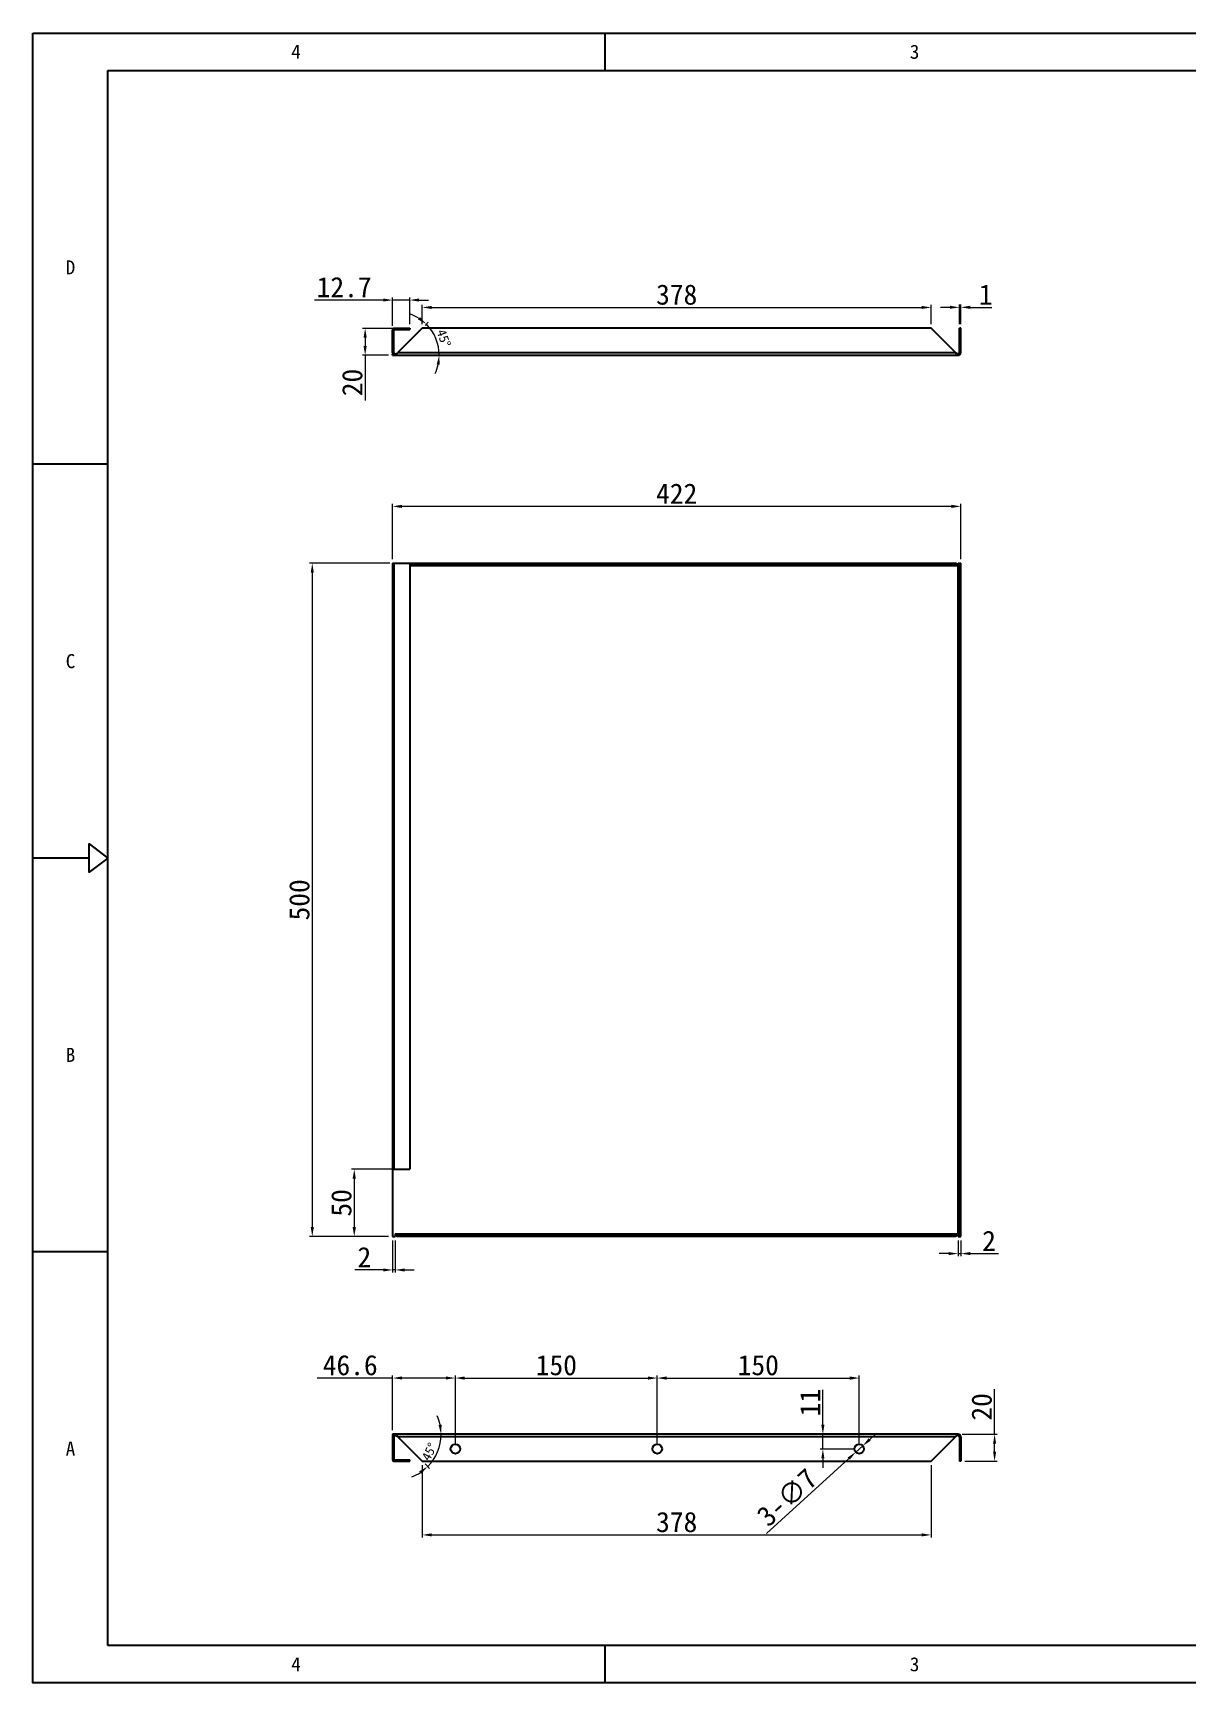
# Model space of a CAD drawing. Header units: millimetres. Extents: x 10653 to 40244, y 19163 to 29561.
# Drawn here: x 30254 to 31111, y 25378 to 26603 of the extents above; entities that cross this region are included whole.
import ezdxf
from ezdxf.enums import TextEntityAlignment as Align

# ---------------------------------------------------------------- set-up
doc = ezdxf.new("R2010")
doc.units = ezdxf.units.MM
doc.header["$PDSIZE"] = -1
doc.layers.add('02___PRT_ALL_AXES', color=7, linetype='Continuous')
doc.layers.add('print', color=30, linetype='Continuous')
doc.layers.add('dim', color=2, linetype='Continuous', lineweight=9)
doc.styles.add('Dartop', font='')
doc.styles.get('Dartop').set_extended_font_data('FangSong_GB2312')
doc.dimstyles.new('3', dxfattribs={"dimtxt": 15, "dimasz": 7, "dimexe": 2, "dimexo": 3, "dimgap": 2, "dimtad": 1, "dimzin": 9, "dimdsep": 46, "dimtxsty": 'Standard', "dimcen": 1, "dimadec": 1, "dimazin": 2, "dimtfac": 0.5, "dimtmove": 0, "dimatfit": 3, "dimfxl": 0, "dimtolj": 1, "dimlwd": 9, "dimlwe": 9, "dimarcsym": 0})

# ---------------------------------------------------------------- blocks, each defined once
blk = doc.blocks.new('*D74')
at = {"layer": 'Defpoints', "color": 0, "lineweight": 9, "transparency": 16777216}
for p in [(30543.3, 25542.3), (30921.3, 25542.3), (30921.3, 25487.5)]:
    blk.add_point(p, dxfattribs=at)
at = {"layer": 'dim', "color": 0, "lineweight": 9, "transparency": 16777216}
for p, q in [((30543.3, 25539.3), (30543.3, 25485.5)), ((30921.3, 25539.3), (30921.3, 25485.5)), ((30550.3, 25487.5), (30914.3, 25487.5))]:
    blk.add_line(p, q, dxfattribs=at)
for points in [[(30550.3, 25488.7), (30550.3, 25486.4), (30543.3, 25487.5)], [(30914.3, 25488.7), (30914.3, 25486.4), (30921.3, 25487.5)]]:
    blk.add_solid(points, dxfattribs=at)
at = {"layer": 'dim', "color": 0, "lineweight": 9, "transparency": 16777216, "insert": (30732.3, 25497), "char_height": 15, "attachment_point": 5}
blk.add_mtext('\\A1;378', dxfattribs=at)
blk = doc.blocks.new('*D75')
at = {"layer": 'Defpoints', "color": 0, "lineweight": 9, "transparency": 16777216}
for p in [(30717.9, 25604), (30567.9, 25551.3), (30717.9, 25551.3)]:
    blk.add_point(p, dxfattribs=at)
at = {"layer": 'dim', "color": 0, "lineweight": 9, "transparency": 16777216}
for p, q in [((30567.9, 25554.3), (30567.9, 25606)), ((30574.9, 25604), (30710.9, 25604)), ((30717.9, 25554.3), (30717.9, 25606))]:
    blk.add_line(p, q, dxfattribs=at)
for points in [[(30574.9, 25605.2), (30574.9, 25602.8), (30567.9, 25604)], [(30710.9, 25605.2), (30710.9, 25602.8), (30717.9, 25604)]]:
    blk.add_solid(points, dxfattribs=at)
at = {"layer": 'dim', "color": 0, "lineweight": 9, "transparency": 16777216, "insert": (30642.9, 25613.5), "char_height": 15, "attachment_point": 5}
blk.add_mtext('\\A1;150', dxfattribs=at)
blk = doc.blocks.new('*D76')
at = {"layer": 'Defpoints', "color": 0, "lineweight": 9, "transparency": 16777216}
for p in [(30867.9, 25604), (30717.9, 25551.3), (30867.9, 25551.3)]:
    blk.add_point(p, dxfattribs=at)
at = {"layer": 'dim', "color": 0, "lineweight": 9, "transparency": 16777216}
for p, q in [((30717.9, 25554.3), (30717.9, 25606)), ((30724.9, 25604), (30860.9, 25604)), ((30867.9, 25554.3), (30867.9, 25606))]:
    blk.add_line(p, q, dxfattribs=at)
for points in [[(30724.9, 25605.2), (30724.9, 25602.8), (30717.9, 25604)], [(30860.9, 25605.2), (30860.9, 25602.8), (30867.9, 25604)]]:
    blk.add_solid(points, dxfattribs=at)
at = {"layer": 'dim', "color": 0, "lineweight": 9, "transparency": 16777216, "insert": (30792.9, 25613.5), "char_height": 15, "attachment_point": 5}
blk.add_mtext('\\A1;150', dxfattribs=at)
blk = doc.blocks.new('*D77')
at = {"layer": 'Defpoints', "color": 0, "lineweight": 9, "transparency": 16777216}
for p in [(30524.4, 26383.5), (30500.9, 26363.5), (30521.3, 26363.5)]:
    blk.add_point(p, dxfattribs=at)
at = {"layer": 'dim', "color": 0, "lineweight": 9, "transparency": 16777216}
for p, q in [((30521.4, 26383.5), (30498.9, 26383.5)), ((30500.9, 26376.5), (30500.9, 26370.5)), ((30518.3, 26363.5), (30498.9, 26363.5)), ((30500.9, 26363.5), (30500.9, 26330))]:
    blk.add_line(p, q, dxfattribs=at)
for points in [[(30499.7, 26376.5), (30502.1, 26376.5), (30500.9, 26383.5)], [(30499.7, 26370.5), (30502.1, 26370.5), (30500.9, 26363.5)]]:
    blk.add_solid(points, dxfattribs=at)
at = {"layer": 'dim', "color": 0, "lineweight": 9, "transparency": 16777216, "insert": (30491.4, 26343.3), "char_height": 15, "attachment_point": 5, "rotation": 90}
blk.add_mtext('\\A1;20', dxfattribs=at)
blk = doc.blocks.new('*D78')
at = {"layer": 'Defpoints', "color": 0, "lineweight": 9, "transparency": 16777216}
for p in [(30521.3, 26404.5), (30521.3, 26382.5), (30534, 26383.5)]:
    blk.add_point(p, dxfattribs=at)
at = {"layer": 'dim', "color": 0, "lineweight": 9, "transparency": 16777216}
for p, q in [((30521.3, 26385.5), (30521.3, 26406.5)), ((30534, 26386.5), (30534, 26406.5)), ((30514.3, 26404.5), (30463.3, 26404.5)), ((30534, 26404.5), (30521.3, 26404.5)), ((30541, 26404.5), (30548, 26404.5))]:
    blk.add_line(p, q, dxfattribs=at)
for points in [[(30514.3, 26405.7), (30514.3, 26403.4), (30521.3, 26404.5)], [(30541, 26405.7), (30541, 26403.4), (30534, 26404.5)]]:
    blk.add_solid(points, dxfattribs=at)
at = {"layer": 'dim', "color": 0, "lineweight": 9, "transparency": 16777216, "insert": (30485.3, 26414), "char_height": 15, "attachment_point": 5}
blk.add_mtext('\\A1;12.7', dxfattribs=at)
blk = doc.blocks.new('*D79')
at = {"layer": 'Defpoints', "color": 0, "lineweight": 9, "transparency": 16777216}
for p in [(30921.3, 26399), (30543.3, 26383.5), (30921.3, 26383.5)]:
    blk.add_point(p, dxfattribs=at)
at = {"layer": 'dim', "color": 0, "lineweight": 9, "transparency": 16777216}
for p, q in [((30543.3, 26386.5), (30543.3, 26401)), ((30550.3, 26399), (30914.3, 26399)), ((30921.3, 26386.5), (30921.3, 26401))]:
    blk.add_line(p, q, dxfattribs=at)
for points in [[(30550.3, 26400.2), (30550.3, 26397.9), (30543.3, 26399)], [(30914.3, 26400.2), (30914.3, 26397.9), (30921.3, 26399)]]:
    blk.add_solid(points, dxfattribs=at)
at = {"layer": 'dim', "color": 0, "lineweight": 9, "transparency": 16777216, "insert": (30732.3, 26408.5), "char_height": 15, "attachment_point": 5}
blk.add_mtext('\\A1;378', dxfattribs=at)
blk = doc.blocks.new('*D80')
at = {"layer": 'Defpoints', "color": 0, "lineweight": 9, "transparency": 16777216}
for p in [(30941.3, 25562.3), (30968.4, 25562.3), (30943.3, 25542.3)]:
    blk.add_point(p, dxfattribs=at)
at = {"layer": 'dim', "color": 0, "lineweight": 9, "transparency": 16777216}
for p, q in [((30968.4, 25562.3), (30968.4, 25595.8)), ((30944.3, 25562.3), (30970.4, 25562.3)), ((30968.4, 25549.3), (30968.4, 25555.3)), ((30946.3, 25542.3), (30970.4, 25542.3))]:
    blk.add_line(p, q, dxfattribs=at)
for points in [[(30967.3, 25555.3), (30969.6, 25555.3), (30968.4, 25562.3)], [(30967.3, 25549.3), (30969.6, 25549.3), (30968.4, 25542.3)]]:
    blk.add_solid(points, dxfattribs=at)
at = {"layer": 'dim', "color": 0, "lineweight": 9, "transparency": 16777216, "insert": (30958.9, 25582.6), "char_height": 15, "attachment_point": 5, "rotation": 90}
blk.add_mtext('\\A1;20', dxfattribs=at)
blk = doc.blocks.new('*D81')
at = {"layer": 'Defpoints', "color": 0, "lineweight": 9, "transparency": 16777216}
for p in [(30529.8, 25759.1), (30492.8, 25709.1), (30521.3, 25709.1)]:
    blk.add_point(p, dxfattribs=at)
at = {"layer": 'dim', "color": 0, "lineweight": 9, "transparency": 16777216}
for p, q in [((30526.8, 25759.1), (30490.8, 25759.1)), ((30492.8, 25752.1), (30492.8, 25716.1)), ((30518.3, 25709.1), (30490.8, 25709.1))]:
    blk.add_line(p, q, dxfattribs=at)
for points in [[(30491.6, 25752.1), (30494, 25752.1), (30492.8, 25759.1)], [(30491.6, 25716.1), (30494, 25716.1), (30492.8, 25709.1)]]:
    blk.add_solid(points, dxfattribs=at)
at = {"layer": 'dim', "color": 0, "lineweight": 9, "transparency": 16777216, "insert": (30483.3, 25734.1), "char_height": 15, "attachment_point": 5, "rotation": 90}
blk.add_mtext('\\A1;50', dxfattribs=at)
blk = doc.blocks.new('*D82')
at = {"layer": 'Defpoints', "color": 0, "lineweight": 9, "transparency": 16777216}
for p in [(30543.3, 26383.5), (30551.5, 26379.9), (30521.3, 26363.5), (30525.3, 26365.5), (30941.3, 26363.5)]:
    blk.add_point(p, dxfattribs=at)
at = {"layer": 'dim', "color": 0, "lineweight": 9, "transparency": 16777216}
blk.add_line((30545.4, 26385.7), (30547.8, 26388), dxfattribs=at)
for start, end in [(57.3218, 69.6437), (360, 45), (335.3563, 347.6782)]:
    blk.add_arc((30523.3, 26363.5), 32.6, start, end, dxfattribs=at)
for points in [[(30541.6, 26391.9), (30540.2, 26390.1), (30546.4, 26386.6)], [(30554, 26356.7), (30556.3, 26356.5), (30555.9, 26363.5)]]:
    blk.add_solid(points, dxfattribs=at)
at = {"layer": 'dim', "color": 0, "lineweight": 9, "transparency": 16777216, "insert": (30559.3, 26376.2), "char_height": 7, "attachment_point": 5, "rotation": 289.3661}
blk.add_mtext('\\A1;45°', dxfattribs=at)
blk = doc.blocks.new('*D83')
at = {"layer": 'Defpoints', "color": 0, "lineweight": 9, "transparency": 16777216}
for p in [(30521.3, 25562.3), (30525.3, 25560.3), (30941.3, 25562.3), (30556.1, 25553.5), (30543.3, 25542.3)]:
    blk.add_point(p, dxfattribs=at)
at = {"layer": 'dim', "color": 0, "lineweight": 9, "transparency": 16777216}
blk.add_line((30545.4, 25540.2), (30548.7, 25536.9), dxfattribs=at)
for start, end in [(11.8328, 23.6656), (315, 0), (291.3344, 303.1672)]:
    blk.add_arc((30523.3, 25562.3), 34, start, end, dxfattribs=at)
for points in [[(30557.7, 25569.4), (30555.4, 25569.2), (30557.3, 25562.3)], [(30541.1, 25534.8), (30542.6, 25533), (30547.3, 25538.3)]]:
    blk.add_solid(points, dxfattribs=at)
at = {"layer": 'dim', "color": 0, "lineweight": 9, "transparency": 16777216, "insert": (30548.6, 25549.3), "char_height": 7, "attachment_point": 5, "rotation": 62.7242}
blk.add_mtext('\\A1;45°', dxfattribs=at)
blk = doc.blocks.new('*D84')
at = {"layer": 'Defpoints', "color": 0, "lineweight": 9, "transparency": 16777216}
for p in [(30840.9, 25562.3), (30867.9, 25562.3), (30867.9, 25551.3)]:
    blk.add_point(p, dxfattribs=at)
at = {"layer": 'dim', "color": 0, "lineweight": 9, "transparency": 16777216}
for p, q in [((30840.9, 25569.3), (30840.9, 25595.3)), ((30864.9, 25562.3), (30838.9, 25562.3)), ((30840.9, 25551.3), (30840.9, 25562.3)), ((30864.9, 25551.3), (30838.9, 25551.3)), ((30840.9, 25544.3), (30840.9, 25537.3))]:
    blk.add_line(p, q, dxfattribs=at)
for points in [[(30839.7, 25569.3), (30842, 25569.3), (30840.9, 25562.3)], [(30839.7, 25544.3), (30842, 25544.3), (30840.9, 25551.3)]]:
    blk.add_solid(points, dxfattribs=at)
at = {"layer": 'dim', "color": 0, "lineweight": 9, "transparency": 16777216, "insert": (30831.4, 25585.8), "char_height": 15, "attachment_point": 5, "rotation": 90}
blk.add_mtext('\\A1;11', dxfattribs=at)
blk = doc.blocks.new('*D87')
at = {"layer": 'Defpoints', "color": 0, "lineweight": 9, "transparency": 16777216}
for p in [(30521.3, 25709.1), (30523.3, 25709.1), (30521.3, 25684.3)]:
    blk.add_point(p, dxfattribs=at)
at = {"layer": 'dim', "color": 0, "lineweight": 9, "transparency": 16777216}
for p, q in [((30521.3, 25706.1), (30521.3, 25682.3)), ((30523.3, 25706.1), (30523.3, 25682.3)), ((30514.3, 25684.3), (30493.3, 25684.3)), ((30523.3, 25684.3), (30521.3, 25684.3)), ((30530.3, 25684.3), (30537.3, 25684.3))]:
    blk.add_line(p, q, dxfattribs=at)
for points in [[(30514.3, 25685.4), (30514.3, 25683.1), (30521.3, 25684.3)], [(30530.3, 25685.4), (30530.3, 25683.1), (30523.3, 25684.3)]]:
    blk.add_solid(points, dxfattribs=at)
at = {"layer": 'dim', "color": 0, "lineweight": 9, "transparency": 16777216, "insert": (30500.3, 25693.8), "char_height": 15, "attachment_point": 5}
blk.add_mtext('\\A1;2', dxfattribs=at)
blk = doc.blocks.new('*D88')
at = {"layer": 'Defpoints', "color": 0, "lineweight": 9, "transparency": 16777216}
for p in [(30941.3, 25709.1), (30943.3, 25709.1), (30943.3, 25696.4)]:
    blk.add_point(p, dxfattribs=at)
at = {"layer": 'dim', "color": 0, "lineweight": 9, "transparency": 16777216}
for p, q in [((30934.3, 25696.4), (30927.3, 25696.4)), ((30941.3, 25706.1), (30941.3, 25694.4)), ((30941.3, 25696.4), (30943.3, 25696.4)), ((30943.3, 25706.1), (30943.3, 25694.4)), ((30950.3, 25696.4), (30971.3, 25696.4))]:
    blk.add_line(p, q, dxfattribs=at)
for points in [[(30934.3, 25697.6), (30934.3, 25695.3), (30941.3, 25696.4)], [(30950.3, 25697.6), (30950.3, 25695.3), (30943.3, 25696.4)]]:
    blk.add_solid(points, dxfattribs=at)
at = {"layer": 'dim', "color": 0, "lineweight": 9, "transparency": 16777216, "insert": (30964.3, 25705.9), "char_height": 15, "attachment_point": 5}
blk.add_mtext('\\A1;2', dxfattribs=at)
blk = doc.blocks.new('*D92')
at = {"layer": 'Defpoints', "color": 0, "lineweight": 9, "transparency": 16777216}
for p in [(30865.3, 25549), (30870.5, 25553.7)]:
    blk.add_point(p, dxfattribs=at)
at = {"layer": 'dim', "color": 0, "lineweight": 9, "transparency": 16777216}
for p, q in [((30875.7, 25558.4), (30880.8, 25563.1)), ((30870.5, 25553.7), (30865.3, 25549)), ((30798.9, 25488.5), (30860.1, 25544.3))]:
    blk.add_line(p, q, dxfattribs=at)
for points in [[(30874.9, 25559.3), (30876.4, 25557.5), (30870.5, 25553.7)], [(30859.3, 25545.1), (30860.9, 25543.4), (30865.3, 25549)]]:
    blk.add_solid(points, dxfattribs=at)
at = {"layer": 'dim', "color": 0, "lineweight": 9, "transparency": 16777216, "insert": (30814.3, 25515.4), "char_height": 15, "attachment_point": 5, "rotation": 42.3011}
blk.add_mtext('\\A1;3-∅7', dxfattribs=at)
blk = doc.blocks.new('*D93')
at = {"layer": 'Defpoints', "color": 0, "lineweight": 9, "transparency": 16777216}
for p in [(30521.3, 26251.3), (30521.3, 26209.1), (30943.3, 26209.1)]:
    blk.add_point(p, dxfattribs=at)
at = {"layer": 'dim', "color": 0, "lineweight": 9, "transparency": 16777216}
for p, q in [((30521.3, 26212.1), (30521.3, 26253.3)), ((30936.3, 26251.3), (30528.3, 26251.3)), ((30943.3, 26212.1), (30943.3, 26253.3))]:
    blk.add_line(p, q, dxfattribs=at)
for points in [[(30528.3, 26252.5), (30528.3, 26250.1), (30521.3, 26251.3)], [(30936.3, 26252.5), (30936.3, 26250.1), (30943.3, 26251.3)]]:
    blk.add_solid(points, dxfattribs=at)
at = {"layer": 'dim', "color": 0, "lineweight": 9, "transparency": 16777216, "insert": (30732.3, 26260.8), "char_height": 15, "attachment_point": 5}
blk.add_mtext('\\A1;422', dxfattribs=at)
blk = doc.blocks.new('*D94')
at = {"layer": 'Defpoints', "color": 0, "lineweight": 9, "transparency": 16777216}
for p in [(30522.3, 26209.1), (30461.6, 25709.1), (30521.3, 25709.1)]:
    blk.add_point(p, dxfattribs=at)
at = {"layer": 'dim', "color": 0, "lineweight": 9, "transparency": 16777216}
for p, q in [((30519.3, 26209.1), (30459.6, 26209.1)), ((30461.6, 26202.1), (30461.6, 25716.1)), ((30518.3, 25709.1), (30459.6, 25709.1))]:
    blk.add_line(p, q, dxfattribs=at)
for points in [[(30460.5, 26202.1), (30462.8, 26202.1), (30461.6, 26209.1)], [(30460.5, 25716.1), (30462.8, 25716.1), (30461.6, 25709.1)]]:
    blk.add_solid(points, dxfattribs=at)
at = {"layer": 'dim', "color": 0, "lineweight": 9, "transparency": 16777216, "insert": (30452.1, 25959.1), "char_height": 15, "attachment_point": 5, "rotation": 90}
blk.add_mtext('\\A1;500', dxfattribs=at)
blk = doc.blocks.new('*D213')
at = {"layer": 'Defpoints', "color": 0, "lineweight": 9, "transparency": 16777216}
for p in [(30943.3, 26399.1), (30942.3, 26383.5), (30943.3, 26383.5)]:
    blk.add_point(p, dxfattribs=at)
at = {"layer": 'dim', "color": 0, "lineweight": 9, "transparency": 16777216}
for p, q in [((30935.3, 26399.1), (30928.3, 26399.1)), ((30942.3, 26386.5), (30942.3, 26401.1)), ((30942.3, 26399.1), (30943.3, 26399.1)), ((30943.3, 26386.5), (30943.3, 26401.1)), ((30950.3, 26399.1), (30966.3, 26399.1))]:
    blk.add_line(p, q, dxfattribs=at)
for points in [[(30935.3, 26400.3), (30935.3, 26398), (30942.3, 26399.1)], [(30950.3, 26400.3), (30950.3, 26398), (30943.3, 26399.1)]]:
    blk.add_solid(points, dxfattribs=at)
at = {"layer": 'dim', "color": 0, "lineweight": 9, "transparency": 16777216, "insert": (30961.8, 26408.6), "char_height": 15, "attachment_point": 5}
blk.add_mtext('\\A1;1', dxfattribs=at)
blk = doc.blocks.new('*D241')
at = {"layer": 'Defpoints', "color": 0, "lineweight": 9, "transparency": 16777216}
for p in [(30521.3, 25604), (30521.3, 25562.3), (30567.9, 25551.3)]:
    blk.add_point(p, dxfattribs=at)
at = {"layer": 'dim', "color": 0, "lineweight": 9, "transparency": 16777216}
for p, q in [((30521.3, 25604), (30465.3, 25604)), ((30521.3, 25565.3), (30521.3, 25606)), ((30560.9, 25604), (30528.3, 25604)), ((30567.9, 25554.3), (30567.9, 25606))]:
    blk.add_line(p, q, dxfattribs=at)
for points in [[(30528.3, 25605.2), (30528.3, 25602.9), (30521.3, 25604)], [(30560.9, 25605.2), (30560.9, 25602.9), (30567.9, 25604)]]:
    blk.add_solid(points, dxfattribs=at)
at = {"layer": 'dim', "color": 0, "lineweight": 9, "transparency": 16777216, "insert": (30489.8, 25613.5), "char_height": 15, "attachment_point": 5}
blk.add_mtext('\\A1;46.6', dxfattribs=at)

msp = doc.modelspace()

# ---------------------------------------------------------------- linework, layer by layer
at = {"color": 0}
for p, q in [((30679.257, 26574.987), (30679.257, 26602.834)), ((30309.879, 25405.409), (30309.879, 26574.987)), ((30309.879, 26574.987), (31967.59, 26574.987)), ((30309.879, 26282.593), (30254.185, 26282.593)), ((30295.956, 25990.198), (30254.185, 25990.198)), ((30309.879, 25697.804), (30254.185, 25697.804)), ((31967.59, 25405.409), (30309.879, 25405.409)), ((30679.257, 25377.562), (30679.257, 25405.409))]:
    msp.add_line(p, q, dxfattribs=at)
at = {"color": 3, "linetype": 'Continuous'}
for p, q in [((30521.296, 26365.55), (30521.296, 26382.525)), ((30522.321, 26383.55), (30533.996, 26383.55)), ((30543.296, 26383.55), (30525.296, 26365.55)), ((30921.296, 26383.55), (30543.296, 26383.55)), ((30939.296, 26365.55), (30921.296, 26383.55)), ((30943.296, 26365.55), (30943.296, 26383.55)), ((30521.296, 26363.55), (30941.296, 26363.55)), ((30525.228, 26365.442), (30525.296, 26365.55)), ((30525.296, 26365.55), (30939.296, 26365.55)), ((30939.364, 26365.442), (30939.296, 26365.55)), ((30521.296, 26209.086), (30521.296, 25759.086)), ((30521.296, 26209.086), (30939.296, 26209.086)), ((30522.321, 26209.086), (30522.321, 25759.086)), ((30533.996, 26209.086), (30533.996, 25759.086)), ((30943.296, 25709.086), (30943.296, 26209.086)), ((30521.296, 25759.086), (30533.996, 25759.086)), ((30939.296, 25709.086), (30525.296, 25709.086)), ((30941.296, 25562.337), (30521.296, 25562.337)), ((30521.296, 25560.337), (30521.296, 25543.362)), ((30525.228, 25560.445), (30525.296, 25560.337)), ((30525.296, 25560.337), (30543.296, 25542.337)), ((30939.296, 25560.337), (30525.296, 25560.337)), ((30921.296, 25542.337), (30939.296, 25560.337)), ((30939.364, 25560.445), (30939.296, 25560.337)), ((30943.296, 25560.337), (30943.296, 25542.337)), ((30522.321, 25542.337), (30533.996, 25542.337)), ((30543.296, 25542.337), (30921.296, 25542.337))]:
    msp.add_line(p, q, dxfattribs=at)
at = {"color": 7, "linetype": 'Continuous'}
for p, q in [((30521.296, 26382.525), (30522.296, 26382.525)), ((30522.296, 26365.55), (30522.296, 26382.525)), ((30522.321, 26383.55), (30522.321, 26382.55)), ((30522.321, 26382.55), (30533.996, 26382.55)), ((30533.996, 26383.55), (30533.996, 26382.55)), ((30943.296, 26383.55), (30942.296, 26383.55)), ((30942.296, 26365.55), (30942.296, 26383.55)), ((30521.296, 26365.55), (30522.296, 26365.55)), ((30521.296, 26363.55), (30521.296, 26364.55)), ((30521.296, 26364.55), (30523.296, 26364.55)), ((30521.299, 26365.441), (30522.298, 26365.496)), ((30523.296, 26363.55), (30523.296, 26364.55)), ((30525.202, 26365.476), (30525.228, 26365.496)), ((30525.228, 26365.496), (30525.273, 26365.532)), ((30525.228, 26365.442), (30525.228, 26365.496)), ((30939.364, 26365.496), (30939.319, 26365.532)), ((30939.364, 26365.442), (30939.364, 26365.496)), ((30939.39, 26365.476), (30939.364, 26365.496)), ((30941.296, 26363.55), (30941.296, 26364.55)), ((30943.296, 26365.55), (30942.296, 26365.55)), ((30543.296, 26209.086), (30543.296, 26208.086)), ((30921.296, 26209.086), (30921.296, 26208.086)), ((30939.296, 26209.086), (30939.296, 26208.086)), ((30939.364, 26209.083), (30939.364, 26208.085)), ((30941.296, 25709.086), (30941.296, 26209.086)), ((30941.296, 26209.086), (30943.296, 26209.086)), ((30942.296, 25709.086), (30942.296, 26209.086)), ((30533.996, 26208.086), (30939.296, 26208.086)), ((30941.296, 26207.086), (30533.996, 26207.086)), ((30521.296, 25759.086), (30521.296, 25709.086)), ((30521.296, 25709.086), (30523.296, 25709.086)), ((30523.296, 25711.086), (30941.296, 25711.086)), ((30523.296, 25711.086), (30523.296, 25709.086)), ((30525.228, 25709.089), (30525.228, 25710.087)), ((30939.296, 25710.086), (30525.296, 25710.086)), ((30525.296, 25709.086), (30525.296, 25710.086)), ((30543.296, 25709.086), (30543.296, 25710.086)), ((30921.296, 25709.086), (30921.296, 25710.086)), ((30939.296, 25709.086), (30939.296, 25710.086)), ((30939.364, 25709.089), (30939.364, 25710.087)), ((30941.296, 25709.086), (30943.296, 25709.086)), ((30521.296, 25562.337), (30521.296, 25561.337)), ((30521.574, 25561.337), (30521.296, 25561.337)), ((30521.296, 25560.337), (30522.296, 25560.337)), ((30522.296, 25560.337), (30522.296, 25543.362)), ((30523.296, 25562.337), (30523.296, 25561.337)), ((30525.202, 25560.411), (30525.228, 25560.391)), ((30525.228, 25560.445), (30525.228, 25560.391)), ((30525.228, 25560.391), (30525.273, 25560.355)), ((30939.364, 25560.391), (30939.319, 25560.355)), ((30939.364, 25560.445), (30939.364, 25560.391)), ((30939.39, 25560.411), (30939.364, 25560.391)), ((30941.296, 25562.337), (30941.296, 25561.337)), ((30943.296, 25560.337), (30942.296, 25560.337)), ((30942.296, 25560.337), (30942.296, 25542.337)), ((30521.296, 25543.362), (30522.296, 25543.362)), ((30522.321, 25542.337), (30522.321, 25543.337)), ((30522.321, 25543.337), (30533.996, 25543.337)), ((30533.996, 25542.337), (30533.996, 25543.337)), ((30943.296, 25542.337), (30942.296, 25542.337))]:
    msp.add_line(p, q, dxfattribs=at)
at = {"color": 0}
msp.add_lwpolyline([(30309.879, 25990.198), (30295.956, 25979.755), (30295.956, 26000.641), (30309.879, 25990.198)], close=True, dxfattribs=at)
at = {"color": 3, "linetype": 'Continuous'}
for centre, radius, start, end in [((30522.321, 26382.525), 1.025, 90, 180), ((30523.296, 26365.55), 2, 180, 210.149306), ((30941.296, 26365.55), 2, 270, 0), ((30939.296, 26208.272), 0.814, 85.176727, 89.994085), ((30525.296, 25709.9), 0.814, 265.176727, 269.994085), ((30939.296, 25709.9), 0.814, 270.005915, 274.823273), ((30523.296, 25560.337), 2, 90, 180), ((30941.296, 25560.337), 2, 0, 90), ((30522.321, 25543.362), 1.025, 180, 270)]:
    msp.add_arc(centre, radius, start, end, dxfattribs=at)
at = {"color": 7, "linetype": 'Continuous'}
for centre, radius, start, end in [((30522.321, 26382.525), 0.025, 90, 180), ((30523.296, 26365.55), 1, 180, 270), ((30941.296, 26365.55), 1, 270, 0), ((30939.296, 26206.462), 1.624, 87.585293, 89.99904), ((30525.296, 25711.71), 1.624, 267.585293, 269.99904), ((30939.296, 25711.71), 1.624, 270.00096, 272.414707), ((30523.296, 25560.337), 1, 90, 180), ((30941.296, 25560.337), 1, 0, 90), ((30522.321, 25543.362), 0.025, 180, 270)]:
    msp.add_arc(centre, radius, start, end, dxfattribs=at)
for points, knots in [([(30523.296, 26364.55), (30523.457, 26364.55), (30523.79, 26364.601), (30524.27, 26364.811), (30524.739, 26365.117), (30525.045, 26365.353), (30525.202, 26365.476)], [0, 0, 0, 0, 0.22320891, 0.46241624, 0.72330962, 1, 1, 1, 1]), ([(30941.296, 26364.55), (30941.136, 26364.55), (30940.802, 26364.601), (30940.322, 26364.811), (30939.853, 26365.117), (30939.547, 26365.353), (30939.39, 26365.476)], [0, 0, 0, 0, 0.22320891, 0.46241624, 0.72330962, 1, 1, 1, 1]), ([(30941.296, 26207.086), (30941.137, 26207.211), (30940.754, 26207.511), (30940.14, 26207.92), (30939.614, 26208.074), (30939.364, 26208.085)], [0, 0, 0, 0, 0.2759611, 0.66081747, 1, 1, 1, 1]), ([(30523.296, 25711.086), (30523.456, 25710.961), (30523.838, 25710.661), (30524.452, 25710.252), (30524.979, 25710.098), (30525.228, 25710.087)], [0, 0, 0, 0, 0.2759611, 0.66081747, 1, 1, 1, 1]), ([(30941.296, 25711.086), (30941.137, 25710.961), (30940.754, 25710.661), (30940.14, 25710.252), (30939.614, 25710.098), (30939.364, 25710.087)], [0, 0, 0, 0, 0.2759611, 0.66081747, 1, 1, 1, 1]), ([(30523.296, 25561.337), (30523.457, 25561.337), (30523.79, 25561.286), (30524.27, 25561.076), (30524.739, 25560.77), (30525.045, 25560.534), (30525.202, 25560.411)], [0, 0, 0, 0, 0.22320891, 0.46241624, 0.72330962, 1, 1, 1, 1]), ([(30941.296, 25561.337), (30941.136, 25561.337), (30940.802, 25561.286), (30940.322, 25561.076), (30939.853, 25560.77), (30939.547, 25560.534), (30939.39, 25560.411)], [0, 0, 0, 0, 0.22320891, 0.46241624, 0.72330962, 1, 1, 1, 1])]:
    msp.add_open_spline(points, degree=3, knots=knots, dxfattribs=at)
at = {"color": 3, "linetype": 'Continuous'}
for points, knots in [([(30523.296, 26363.55), (30523.464, 26363.55), (30523.731, 26363.641), (30524.035, 26363.867), (30524.372, 26364.199), (30524.772, 26364.732), (30525.071, 26365.196), (30525.228, 26365.442)], [0, 0, 0, 0, 0.18024056, 0.28657179, 0.40679, 0.68606918, 1, 1, 1, 1]), ([(30941.296, 26363.55), (30941.128, 26363.55), (30940.861, 26363.641), (30940.557, 26363.867), (30940.221, 26364.199), (30939.82, 26364.732), (30939.522, 26365.196), (30939.364, 26365.442)], [0, 0, 0, 0, 0.18024056, 0.28657179, 0.40679, 0.68606918, 1, 1, 1, 1]), ([(30941.296, 26207.086), (30941.138, 26207.335), (30940.833, 26207.811), (30940.293, 26208.557), (30939.746, 26209.051), (30939.364, 26209.083)], [0, 0, 0, 0, 0.31233374, 0.59425373, 1, 1, 1, 1]), ([(30523.296, 25711.086), (30523.454, 25710.837), (30523.759, 25710.361), (30524.299, 25709.615), (30524.846, 25709.121), (30525.228, 25709.089)], [0, 0, 0, 0, 0.31233374, 0.59425373, 1, 1, 1, 1]), ([(30941.296, 25711.086), (30941.138, 25710.837), (30940.833, 25710.361), (30940.293, 25709.615), (30939.746, 25709.121), (30939.364, 25709.089)], [0, 0, 0, 0, 0.31233374, 0.59425373, 1, 1, 1, 1]), ([(30523.296, 25562.337), (30523.464, 25562.337), (30523.731, 25562.246), (30524.035, 25562.02), (30524.372, 25561.688), (30524.772, 25561.155), (30525.071, 25560.691), (30525.228, 25560.445)], [0, 0, 0, 0, 0.18024056, 0.28657179, 0.40679, 0.68606918, 1, 1, 1, 1]), ([(30941.296, 25562.337), (30941.128, 25562.337), (30940.861, 25562.246), (30940.557, 25562.02), (30940.221, 25561.688), (30939.82, 25561.155), (30939.522, 25560.691), (30939.364, 25560.445)], [0, 0, 0, 0, 0.18024056, 0.28657179, 0.40679, 0.68606918, 1, 1, 1, 1])]:
    msp.add_open_spline(points, degree=3, knots=knots, dxfattribs=at)
at = {"layer": '02___PRT_ALL_AXES', "color": 3, "linetype": 'Continuous'}
for centre in [(30567.896, 25551.337), (30717.896, 25551.337), (30867.896, 25551.337)]:
    msp.add_circle(centre, 3.5, dxfattribs=at)
at = {"layer": 'print'}
msp.add_lwpolyline([(30254.185, 26602.834), (32023.284, 26602.834), (32023.284, 25377.562), (30254.185, 25377.562)], close=True, dxfattribs=at)

# ---------------------------------------------------------------- texts
at = {"color": 0, "style": 'Dartop'}
for s, p in [('4', (30449.519, 26588.911)), ('3', (30908.996, 26588.911)), ('D', (30282.032, 26428.79)), ('C', (30282.032, 26136.395)), ('B', (30282.032, 25844.001)), ('A', (30282.032, 25551.606)), ('4', (30449.519, 25391.485)), ('3', (30908.996, 25391.485))]:
    msp.add_text(s, height=10.443, dxfattribs=at).set_placement(p, align=Align.MIDDLE_CENTER)

# ---------------------------------------------------------------- dimensions: what is measured, and where the dimension line sits
at = {"layer": 'dim', "lineweight": 9}
for base, p1, p2, picture, middle in [((30521.296, 26404.524), (30533.996, 26383.55), (30521.296, 26382.525), '*D78', (30485.296, 26414.024)), ((30921.296, 26399.018), (30543.296, 26383.55), (30921.296, 26383.55), '*D79', (30732.296, 26408.518)), ((30943.296, 26399.121), (30942.296, 26383.55), (30943.296, 26383.55), '*D213', (30961.796, 26408.621)), ((30521.296, 26251.29), (30943.296, 26209.086), (30521.296, 26209.086), '*D93', (30732.296, 26260.79)), ((30521.296, 25684.274), (30523.296, 25709.086), (30521.296, 25709.086), '*D87', (30500.296, 25693.774)), ((30943.296, 25696.423), (30941.296, 25709.086), (30943.296, 25709.086), '*D88', (30964.296, 25705.923)), ((30521.296, 25604.026), (30567.896, 25551.337), (30521.296, 25562.337), '*D241', (30489.796, 25613.526)), ((30717.896, 25604.01), (30567.896, 25551.337), (30717.896, 25551.337), '*D75', (30642.896, 25613.51)), ((30867.896, 25604.01), (30717.896, 25551.337), (30867.896, 25551.337), '*D76', (30792.896, 25613.51))]:
    dim = msp.add_linear_dim(base=base, p1=p1, p2=p2, dimstyle='3', dxfattribs=at)
    dim.commit()
    dim.dimension.update_dxf_attribs({"geometry": picture, "text_midpoint": middle})
for base, line1, line2, picture, middle in [((30551.539, 26379.856), ((30521.296, 26363.55), (30941.296, 26363.55)), ((30543.296, 26383.55), (30525.296, 26365.55)), '*D82', (30554.063, 26374.364)), ((30556.094, 25553.549), ((30941.296, 25562.337), (30521.296, 25562.337)), ((30525.296, 25560.337), (30543.296, 25542.337)), '*D83', (30553.476, 25546.777))]:
    dim = msp.add_angular_dim_2l(base=base, line1=line1, line2=line2, dimstyle='3', override={"dimtxt": 7}, dxfattribs=at)
    dim.commit()
    dim.dimension.update_dxf_attribs({"geometry": picture, "text_midpoint": middle, "dimtype": 162})
for base, p1, p2, picture, middle in [((30500.916, 26363.55), (30524.442, 26383.55), (30521.296, 26363.55), '*D77', (30491.416, 26343.3)), ((30461.619, 25709.086), (30522.321, 26209.086), (30521.296, 25709.086), '*D94', (30452.119, 25959.086)), ((30492.805, 25709.086), (30529.755, 25759.086), (30521.296, 25709.086), '*D81', (30483.305, 25734.086)), ((30840.878, 25562.337), (30867.896, 25551.337), (30867.896, 25562.337), '*D84', (30831.378, 25585.837)), ((30968.424, 25562.337), (30943.296, 25542.337), (30941.296, 25562.337), '*D80', (30958.924, 25582.587))]:
    dim = msp.add_linear_dim(base=base, p1=p1, p2=p2, angle=90, dimstyle='3', dxfattribs=at)
    dim.commit()
    dim.dimension.update_dxf_attribs({"geometry": picture, "text_midpoint": middle})
dim = msp.add_diameter_dim_2p(p1=(30870.485, 25553.693), p2=(30865.307, 25548.982), text='3-<>', dimstyle='3', dxfattribs=at)
dim.commit()
dim.dimension.update_dxf_attribs({"geometry": '*D92', "text_midpoint": (30820.714, 25508.403), "dimtype": 163})
dim = msp.add_linear_dim(base=(30921.296, 25487.518), p1=(30543.296, 25542.337), p2=(30921.296, 25542.337), dimstyle='3', dxfattribs=at)
dim.commit()
dim.dimension.update_dxf_attribs({"geometry": '*D74', "text_midpoint": (30732.296, 25487.518), "dimtype": 160})

doc.saveas('drawing.dxf')
